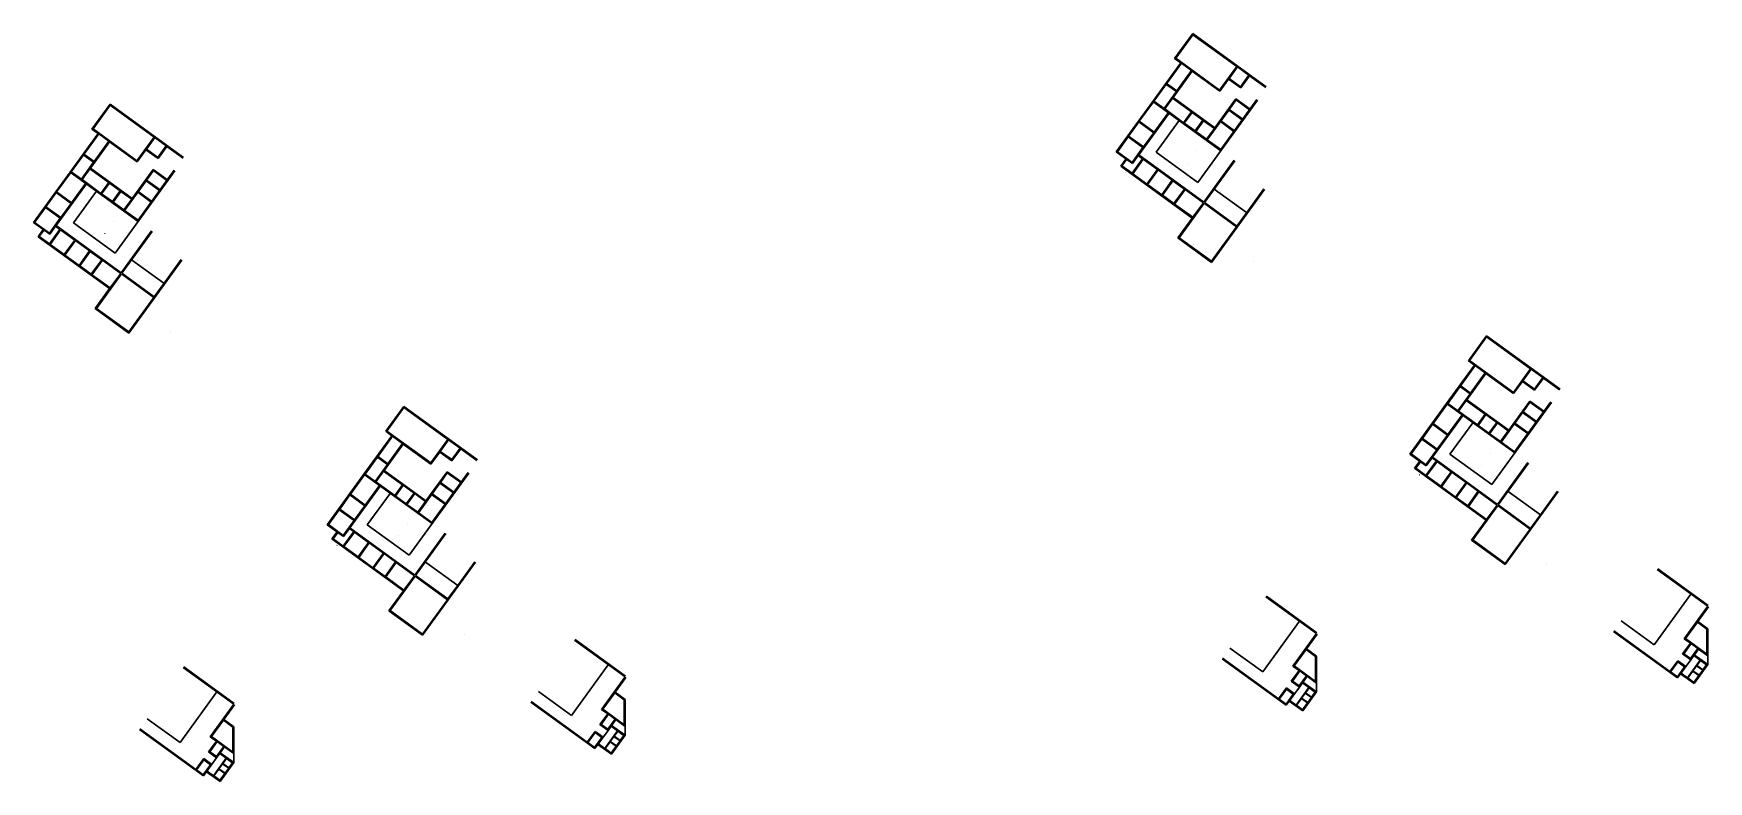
# Model space of a CAD drawing. Header units: metres. Extents: x 141303 to 146299, y 125960 to 127091.
# Drawn here: x 141302.6 to 141704.6, y 126612.8 to 126792.3 of the extents above; entities that cross this region are included whole.
import ezdxf

# ---------------------------------------------------------------- set-up
doc = ezdxf.new("R2010")
doc.units = ezdxf.units.M
doc.header["$MEASUREMENT"] = 0
doc.layers.add('NVMI_WALL', color=7, linetype='Continuous', lineweight=30)

msp = doc.modelspace()

# ---------------------------------------------------------------- linework, layer by layer
at = {"layer": 'NVMI_WALL'}
for p, q in [((141576.44933, 126786.27725), (141580.77761, 126792.25497)), ((141576.72844, 126786.32171), (141580.82231, 126791.97568)), ((141580.77761, 126792.25497), (141598.4433, 126779.46379)), ((141580.82231, 126791.97568), (141591.36051, 126784.3453)), ((141576.44933, 126786.27725), (141577.90571, 126785.21945)), ((141587.24699, 126778.68183), (141576.72844, 126786.32171)), ((141571.19618, 126775.98181), (141577.90571, 126785.21945)), ((141571.47571, 126776.02634), (141578.07134, 126785.10717)), ((141576.06569, 126776.90057), (141580.66046, 126783.22662)), ((141576.97262, 126778.48955), (141580.49864, 126783.34416)), ((141580.49864, 126783.34416), (141578.07134, 126785.10717)), ((141587.29127, 126778.40247), (141580.65665, 126783.22137)), ((141587.24699, 126778.68183), (141591.36051, 126784.3453)), ((141589.52418, 126781.47723), (141592.27832, 126779.48305)), ((141589.52442, 126781.47706), (141591.5225, 126784.228)), ((141591.5225, 126784.228), (141594.2764, 126782.23399)), ((141592.27832, 126779.48305), (141594.2764, 126782.23399)), ((141592.3226, 126779.20369), (141594.43839, 126782.1167)), ((141594.43839, 126782.1167), (141598.32601, 126779.3018)), ((141573.90562, 126774.26692), (141576.85509, 126778.32773)), ((141574.58961, 126779.97321), (141574.70714, 126780.13503)), ((141576.85509, 126778.32773), (141574.58961, 126779.97321)), ((141576.97262, 126778.48955), (141574.70714, 126780.13503)), ((141587.29127, 126778.40247), (141589.40689, 126781.31524)), ((141589.40689, 126781.31524), (141592.32278, 126779.20393)), ((141316.62676, 126769.33057), (141320.95505, 126775.30829)), ((141316.90588, 126769.37503), (141320.99975, 126775.029)), ((141320.95505, 126775.30829), (141338.62074, 126762.5171)), ((141320.99975, 126775.029), (141331.53795, 126767.39861)), ((141562.41805, 126763.85848), (141571.19618, 126775.98181)), ((141567.97543, 126771.19266), (141571.35817, 126775.86452)), ((141571.19618, 126775.98181), (141587.55756, 126764.13504)), ((141571.47571, 126776.02634), (141573.90562, 126774.26692)), ((141572.26659, 126775.20676), (141572.29488, 126775.24571)), ((141574.06761, 126774.14962), (141575.94816, 126776.73875)), ((141574.06761, 126774.14962), (141578.60344, 126770.86537)), ((141575.94816, 126776.73875), (141580.48399, 126773.45449)), ((141576.06545, 126776.90074), (141586.10931, 126769.62829)), ((141578.60344, 126770.86537), (141580.48416, 126773.45473)), ((141578.76543, 126770.74807), (141580.64598, 126773.3372)), ((141580.64598, 126773.3372), (141583.23788, 126771.46048)), ((141582.04435, 126756.54449), (141596.37245, 126776.27132)), ((141584.27323, 126766.76005), (141589.44473, 126773.88014)), ((141586.10931, 126769.62829), (141591.16328, 126776.58656)), ((141587.5131, 126764.41416), (141596.21063, 126776.38886)), ((141589.44473, 126773.88014), (141592.68461, 126771.53425)), ((141589.56226, 126774.04196), (141591.20774, 126776.30745)), ((141589.56226, 126774.04196), (141592.80214, 126771.69607)), ((141591.16328, 126776.58656), (141594.55102, 126774.13361)), ((141591.20774, 126776.30745), (141594.43373, 126773.97161)), ((141316.62676, 126769.33057), (141318.08314, 126768.27276)), ((141327.42443, 126761.73514), (141316.90588, 126769.37503)), ((141565.39494, 126767.6288), (141567.85813, 126771.03067)), ((141567.83862, 126763.15465), (141575.10018, 126773.15231)), ((141571.42847, 126768.43745), (141567.85813, 126771.03067)), ((141571.546, 126768.59927), (141567.97543, 126771.19266)), ((141571.546, 126768.59927), (141574.93836, 126773.26984)), ((141572.02893, 126763.81894), (141577.52748, 126771.3893)), ((141575.82849, 126772.62358), (141575.85492, 126772.65996)), ((141578.76543, 126770.74807), (141581.35734, 126768.87136)), ((141579.39432, 126770.04579), (141579.41496, 126770.07422)), ((141579.39432, 126770.04579), (141579.41496, 126770.07422)), ((141581.35734, 126768.87136), (141583.23806, 126771.46072)), ((141581.51933, 126768.75406), (141583.39988, 126771.34319)), ((141583.39988, 126771.34319), (141585.99178, 126769.46647)), ((141584.11123, 126766.87735), (141585.99178, 126769.46647)), ((141587.44689, 126771.12903), (141590.68653, 126768.7833)), ((141587.56418, 126771.29102), (141590.80406, 126768.94512)), ((141311.37362, 126759.03513), (141318.08314, 126768.27276)), ((141311.65315, 126759.07965), (141318.24878, 126768.16048)), ((141316.24313, 126759.95388), (141320.8379, 126766.27994)), ((141317.15006, 126761.54287), (141320.67608, 126766.39747)), ((141320.67608, 126766.39747), (141318.24878, 126768.16048)), ((141327.46871, 126761.45579), (141320.83409, 126766.27468)), ((141327.42443, 126761.73514), (141331.53795, 126767.39861)), ((141329.70186, 126764.53037), (141331.69994, 126767.28132)), ((141331.69994, 126767.28132), (141334.45384, 126765.28731)), ((141332.45576, 126762.53636), (141334.45384, 126765.28731)), ((141562.69716, 126763.90294), (141565.27765, 126767.4668)), ((141568.84272, 126764.87741), (141565.27765, 126767.4668)), ((141568.96025, 126765.03923), (141565.39494, 126767.6288)), ((141568.96025, 126765.03923), (141571.42847, 126768.43745)), ((141581.51933, 126768.75406), (141584.11123, 126766.87735)), ((141583.12018, 126767.34801), (141583.13683, 126767.37093)), ((141584.27323, 126766.76005), (141587.51334, 126764.41398)), ((141314.08305, 126757.32023), (141317.03253, 126761.38105)), ((141314.76705, 126763.02652), (141314.88458, 126763.18834)), ((141317.03253, 126761.38105), (141314.76705, 126763.02652)), ((141317.15006, 126761.54287), (141314.88458, 126763.18834)), ((141327.46871, 126761.45579), (141329.58433, 126764.36855)), ((141329.58433, 126764.36855), (141332.50022, 126762.25725)), ((141329.70162, 126764.53055), (141332.45576, 126762.53636)), ((141332.50004, 126762.25701), (141334.61583, 126765.17001)), ((141334.61583, 126765.17001), (141338.50345, 126762.35511)), ((141566.30125, 126761.03801), (141562.41805, 126763.85848)), ((141566.25697, 126761.31736), (141562.69716, 126763.90294)), ((141563.5334, 126760.46036), (141564.76396, 126762.15458)), ((141563.81276, 126760.50464), (141564.92578, 126762.03705)), ((141566.24006, 126758.74163), (141568.77292, 126762.22885)), ((141566.25697, 126761.31736), (141568.84272, 126764.87741)), ((141566.30125, 126761.03801), (141567.72109, 126762.99283)), ((141566.40188, 126758.6241), (141568.93474, 126762.11132)), ((141567.72109, 126762.99283), (141568.77292, 126762.22885)), ((141567.83862, 126763.15465), (141583.45426, 126751.81261)), ((141568.93474, 126762.11132), (141572.33296, 126759.64311)), ((141572.02893, 126763.81894), (141582.04435, 126756.54449)), ((141581.64288, 126764.10571), (141581.64695, 126764.10277)), ((141583.45426, 126751.81261), (141590.74272, 126761.84731)), ((141583.61608, 126751.69508), (141590.90454, 126761.72978)), ((141586.03607, 126765.23671), (141586.04959, 126765.25532)), ((141302.59549, 126746.91179), (141311.37362, 126759.03513)), ((141308.15287, 126754.24598), (141311.53561, 126758.91783)), ((141311.37362, 126759.03513), (141327.735, 126747.18836)), ((141311.65315, 126759.07965), (141314.08305, 126757.32023)), ((141312.44403, 126758.26008), (141312.47232, 126758.29903)), ((141314.24505, 126757.20294), (141316.12559, 126759.79206)), ((141316.12559, 126759.79206), (141320.66142, 126756.50781)), ((141316.24289, 126759.95405), (141326.28675, 126752.68161)), ((141322.22179, 126739.5978), (141336.54989, 126759.32464)), ((141326.28675, 126752.68161), (141331.34072, 126759.63988)), ((141327.69054, 126747.46747), (141336.38807, 126759.44217)), ((141329.7397, 126757.09528), (141331.38518, 126759.36076)), ((141331.34072, 126759.63988), (141334.72846, 126757.18692)), ((141331.38518, 126759.36076), (141334.61117, 126757.02493)), ((141563.5334, 126760.46036), (141580.68634, 126748.00175)), ((141563.81276, 126760.50464), (141566.24006, 126758.74163)), ((141564.73499, 126758.88158), (141564.77178, 126758.93223)), ((141566.40188, 126758.6241), (141569.8001, 126756.15588)), ((141569.8001, 126756.15588), (141572.33296, 126759.64311)), ((141569.96192, 126756.03835), (141572.49478, 126759.52557)), ((141572.49478, 126759.52557), (141575.893, 126757.05736)), ((141579.52726, 126761.19295), (141579.53565, 126761.18688)), ((141305.57238, 126750.68211), (141308.03557, 126754.08398)), ((141308.01606, 126746.20796), (141315.27762, 126756.20562)), ((141311.6059, 126751.49076), (141308.03557, 126754.08398)), ((141311.72344, 126751.65258), (141308.15287, 126754.24598)), ((141311.72344, 126751.65258), (141315.1158, 126756.32316)), ((141312.20637, 126746.87225), (141317.70492, 126754.44261)), ((141314.24505, 126757.20294), (141318.78088, 126753.91868)), ((141316.00593, 126755.6769), (141316.03236, 126755.71328)), ((141318.78088, 126753.91868), (141320.6616, 126756.50805)), ((141318.94287, 126753.80139), (141320.82342, 126756.39051)), ((141318.94287, 126753.80139), (141321.53477, 126751.92467)), ((141320.82342, 126756.39051), (141323.41532, 126754.5138)), ((141321.53477, 126751.92467), (141323.41549, 126754.51404)), ((141321.69677, 126751.80738), (141323.57731, 126754.3965)), ((141323.57731, 126754.3965), (141326.16922, 126752.51978)), ((141324.45066, 126749.81337), (141329.62217, 126756.93346)), ((141327.62433, 126754.18234), (141330.86397, 126751.83662)), ((141327.74162, 126754.34433), (141330.9815, 126751.99844)), ((141329.62217, 126756.93346), (141332.86205, 126754.58756)), ((141329.7397, 126757.09528), (141332.97958, 126754.74938)), ((141569.96192, 126756.03835), (141573.36015, 126753.57013)), ((141573.36015, 126753.57013), (141575.893, 126757.05736)), ((141573.52197, 126753.4526), (141576.05482, 126756.93982)), ((141573.52197, 126753.4526), (141576.27291, 126751.45452)), ((141576.05482, 126756.93982), (141578.80577, 126754.94174)), ((141576.27291, 126751.45452), (141578.80577, 126754.94174)), ((141576.43473, 126751.33699), (141578.96759, 126754.82421)), ((141578.96759, 126754.82421), (141583.33673, 126751.65079)), ((141585.3032, 126737.35562), (141598.01503, 126754.85719)), ((141585.96642, 126754.931), (141593.72724, 126749.29412)), ((141594.38661, 126750.20193), (141597.82737, 126754.99307)), ((141302.8746, 126746.95625), (141305.45509, 126750.52012)), ((141309.02016, 126747.93072), (141305.45509, 126750.52012)), ((141309.13769, 126748.09254), (141305.57238, 126750.68211)), ((141309.13769, 126748.09254), (141311.6059, 126751.49076)), ((141319.57176, 126753.09911), (141319.5924, 126753.12753)), ((141319.57176, 126753.09911), (141319.5924, 126753.12753)), ((141321.69677, 126751.80738), (141324.28867, 126749.93066)), ((141323.29762, 126750.40133), (141323.31426, 126750.42425)), ((141324.28867, 126749.93066), (141326.16922, 126752.51978)), ((141324.45066, 126749.81337), (141327.69078, 126747.4673)), ((141576.43473, 126751.33699), (141580.80387, 126748.16357)), ((141577.49809, 126743.27186), (141583.49855, 126751.53326)), ((141580.80387, 126748.16357), (141583.33673, 126751.65079)), ((141583.49855, 126751.53326), (141591.25938, 126745.89637)), ((141583.61608, 126751.69508), (141591.37691, 126746.05819)), ((141591.37691, 126746.05819), (141594.38661, 126750.20193)), ((141306.47869, 126744.09132), (141302.59549, 126746.91179)), ((141306.43441, 126744.37068), (141302.8746, 126746.95625)), ((141303.71084, 126743.51367), (141304.9414, 126745.2079)), ((141306.4175, 126741.79495), (141308.95036, 126745.28217)), ((141306.43441, 126744.37068), (141309.02016, 126747.93072)), ((141306.47869, 126744.09132), (141307.89853, 126746.04614)), ((141306.57932, 126741.67741), (141309.11218, 126745.16463)), ((141307.89853, 126746.04614), (141308.95036, 126745.28217)), ((141308.01606, 126746.20796), (141323.6317, 126734.86593)), ((141309.11218, 126745.16463), (141312.5104, 126742.69642)), ((141312.20637, 126746.87225), (141322.22179, 126739.5978)), ((141321.82032, 126747.15903), (141321.82439, 126747.15608)), ((141326.21351, 126748.29002), (141326.22703, 126748.30864)), ((141577.21874, 126743.22758), (141580.68634, 126748.00175)), ((141585.25892, 126737.63498), (141591.25938, 126745.89637)), ((141593.12353, 126748.49667), (141593.13957, 126748.48502)), ((141303.71084, 126743.51367), (141320.86378, 126731.05506)), ((141303.9902, 126743.55796), (141305.10322, 126745.09036)), ((141303.9902, 126743.55796), (141306.4175, 126741.79495)), ((141304.91242, 126741.93489), (141304.94922, 126741.98555)), ((141306.57932, 126741.67741), (141309.97754, 126739.2092)), ((141309.97754, 126739.2092), (141312.5104, 126742.69642)), ((141310.13936, 126739.09166), (141312.67222, 126742.57889)), ((141312.67222, 126742.57889), (141316.07044, 126740.11067)), ((141319.7047, 126744.24626), (141319.71308, 126744.24019)), ((141323.6317, 126734.86593), (141330.92016, 126744.90063)), ((141323.79352, 126734.74839), (141331.08198, 126744.78309)), ((141577.21874, 126743.22758), (141585.3032, 126737.35562)), ((141577.49809, 126743.27186), (141585.25892, 126737.63498)), ((141588.83641, 126742.57579), (141588.8437, 126742.57049)), ((141589.03798, 126742.83797), (141589.03028, 126742.84354)), ((141310.13936, 126739.09166), (141313.53758, 126736.62345)), ((141313.53758, 126736.62345), (141316.07044, 126740.11067)), ((141313.6994, 126736.50591), (141316.23226, 126739.99314)), ((141316.23226, 126739.99314), (141318.9832, 126737.99506)), ((141316.45035, 126734.50784), (141318.9832, 126737.99506)), ((141316.61217, 126734.3903), (141319.14502, 126737.87752)), ((141319.14502, 126737.87752), (141323.51417, 126734.70411)), ((141325.48064, 126720.40894), (141338.19247, 126737.91051)), ((141326.14385, 126737.98432), (141333.90468, 126732.34743)), ((141334.56405, 126733.25525), (141338.00481, 126738.04639)), ((141586.91163, 126739.91043), (141586.90826, 126739.91287)), ((141595.27511, 126737.55854), (141595.26182, 126737.56816)), ((141313.6994, 126736.50591), (141316.45035, 126734.50784)), ((141316.61217, 126734.3903), (141320.98131, 126731.21688)), ((141317.67553, 126726.32518), (141323.67599, 126734.58657)), ((141320.98131, 126731.21688), (141323.51417, 126734.70411)), ((141323.67599, 126734.58657), (141331.43681, 126728.94969)), ((141323.79352, 126734.74839), (141331.55435, 126729.11151)), ((141331.55435, 126729.11151), (141334.56405, 126733.25525)), ((141317.39617, 126726.28089), (141320.86378, 126731.05506)), ((141333.30097, 126731.54998), (141333.31701, 126731.53833)), ((141317.39617, 126726.28089), (141325.48064, 126720.40894)), ((141317.67553, 126726.32518), (141325.43636, 126720.68829)), ((141325.43636, 126720.68829), (141331.43681, 126728.94969)), ((141329.01385, 126725.62911), (141329.02114, 126725.62381)), ((141329.21542, 126725.89128), (141329.20772, 126725.89686)), ((141327.08907, 126722.96374), (141327.0857, 126722.96618)), ((141335.45255, 126720.61185), (141335.43926, 126720.62147)), ((141646.94933, 126713.77725), (141651.27761, 126719.75497)), ((141647.22844, 126713.82171), (141651.32231, 126719.47568)), ((141651.27761, 126719.75497), (141668.9433, 126706.96379)), ((141651.32231, 126719.47568), (141661.86051, 126711.8453)), ((141646.94933, 126713.77725), (141648.40571, 126712.71945)), ((141657.74699, 126706.18183), (141647.22844, 126713.82171)), ((141641.69618, 126703.48181), (141648.40571, 126712.71945)), ((141641.97571, 126703.52634), (141648.57134, 126712.60717)), ((141646.56569, 126704.40057), (141651.16046, 126710.72662)), ((141647.47262, 126705.98955), (141650.99864, 126710.84416)), ((141650.99864, 126710.84416), (141648.57134, 126712.60717)), ((141657.79127, 126705.90247), (141651.15665, 126710.72137)), ((141657.74699, 126706.18183), (141661.86051, 126711.8453)), ((141660.02442, 126708.97706), (141662.0225, 126711.728)), ((141662.0225, 126711.728), (141664.7764, 126709.73399)), ((141662.77832, 126706.98305), (141664.7764, 126709.73399)), ((141662.8226, 126706.70369), (141664.93839, 126709.6167)), ((141664.93839, 126709.6167), (141668.82601, 126706.8018)), ((141644.40562, 126701.76692), (141647.35509, 126705.82773)), ((141645.08961, 126707.47321), (141645.20714, 126707.63503)), ((141647.35509, 126705.82773), (141645.08961, 126707.47321)), ((141647.47262, 126705.98955), (141645.20714, 126707.63503)), ((141657.79127, 126705.90247), (141659.90689, 126708.81524)), ((141659.90689, 126708.81524), (141662.82278, 126706.70393)), ((141660.02418, 126708.97723), (141662.77832, 126706.98305)), ((141387.12676, 126696.83057), (141391.45505, 126702.80829)), ((141387.40588, 126696.87503), (141391.49975, 126702.529)), ((141391.45505, 126702.80829), (141409.12074, 126690.0171)), ((141391.49975, 126702.529), (141402.03795, 126694.89861)), ((141632.91805, 126691.35848), (141641.69618, 126703.48181)), ((141638.47543, 126698.69266), (141641.85817, 126703.36452)), ((141641.69618, 126703.48181), (141658.05756, 126691.63504)), ((141641.97571, 126703.52634), (141644.40562, 126701.76692)), ((141642.76659, 126702.70676), (141642.79488, 126702.74571)), ((141644.56761, 126701.64962), (141646.44816, 126704.23875)), ((141644.56761, 126701.64962), (141649.10344, 126698.36537)), ((141646.44816, 126704.23875), (141650.98399, 126700.95449)), ((141646.56545, 126704.40074), (141656.60931, 126697.12829)), ((141649.10344, 126698.36537), (141650.98416, 126700.95473)), ((141652.54435, 126684.04449), (141666.87245, 126703.77132)), ((141654.77323, 126694.26005), (141659.94473, 126701.38014)), ((141656.60931, 126697.12829), (141661.66328, 126704.08656)), ((141658.0131, 126691.91416), (141666.71063, 126703.88886)), ((141659.94473, 126701.38014), (141663.18461, 126699.03425)), ((141660.06226, 126701.54196), (141661.70774, 126703.80745)), ((141660.06226, 126701.54196), (141663.30214, 126699.19607)), ((141661.66328, 126704.08656), (141665.05102, 126701.63361)), ((141661.70774, 126703.80745), (141664.93373, 126701.47161)), ((141635.89494, 126695.1288), (141638.35813, 126698.53067)), ((141638.33862, 126690.65465), (141645.60018, 126700.65231)), ((141641.92847, 126695.93745), (141638.35813, 126698.53067)), ((141642.046, 126696.09927), (141638.47543, 126698.69266)), ((141642.046, 126696.09927), (141645.43836, 126700.76984)), ((141642.52893, 126691.31894), (141648.02748, 126698.8893)), ((141646.32849, 126700.12358), (141646.35492, 126700.15996)), ((141649.26543, 126698.24807), (141651.14598, 126700.8372)), ((141649.26543, 126698.24807), (141651.85734, 126696.37136)), ((141649.89432, 126697.54579), (141649.91496, 126697.57422)), ((141649.89432, 126697.54579), (141649.91496, 126697.57422)), ((141651.14598, 126700.8372), (141653.73788, 126698.96048)), ((141651.85734, 126696.37136), (141653.73806, 126698.96072)), ((141652.01933, 126696.25406), (141653.89988, 126698.84319)), ((141653.89988, 126698.84319), (141656.49178, 126696.96647)), ((141654.61123, 126694.37735), (141656.49178, 126696.96647)), ((141657.94689, 126698.62903), (141661.18653, 126696.2833)), ((141658.06418, 126698.79102), (141661.30406, 126696.44512)), ((141381.87362, 126686.53513), (141388.58314, 126695.77276)), ((141382.15315, 126686.57965), (141388.74878, 126695.66048)), ((141386.74313, 126687.45388), (141391.3379, 126693.77994)), ((141387.12676, 126696.83057), (141388.58314, 126695.77276)), ((141397.92443, 126689.23514), (141387.40588, 126696.87503)), ((141387.65006, 126689.04287), (141391.17608, 126693.89747)), ((141391.17608, 126693.89747), (141388.74878, 126695.66048)), ((141397.96871, 126688.95579), (141391.33409, 126693.77468)), ((141397.92443, 126689.23514), (141402.03795, 126694.89861)), ((141400.20186, 126692.03037), (141402.19994, 126694.78132)), ((141402.19994, 126694.78132), (141404.95384, 126692.78731)), ((141633.19716, 126691.40294), (141635.77765, 126694.9668)), ((141639.34272, 126692.37741), (141635.77765, 126694.9668)), ((141639.46025, 126692.53923), (141635.89494, 126695.1288)), ((141639.46025, 126692.53923), (141641.92847, 126695.93745)), ((141652.01933, 126696.25406), (141654.61123, 126694.37735)), ((141653.62018, 126694.84801), (141653.63683, 126694.87093)), ((141654.77323, 126694.26005), (141658.01334, 126691.91398)), ((141385.26705, 126690.52652), (141385.38458, 126690.68834)), ((141387.53253, 126688.88105), (141385.26705, 126690.52652)), ((141387.65006, 126689.04287), (141385.38458, 126690.68834)), ((141397.96871, 126688.95579), (141400.08433, 126691.86855)), ((141400.08433, 126691.86855), (141403.00022, 126689.75725)), ((141400.20162, 126692.03055), (141402.95576, 126690.03636)), ((141402.95576, 126690.03636), (141404.95384, 126692.78731)), ((141403.00004, 126689.75701), (141405.11583, 126692.67001)), ((141405.11583, 126692.67001), (141409.00345, 126689.85511)), ((141636.80125, 126688.53801), (141632.91805, 126691.35848)), ((141636.75697, 126688.81736), (141633.19716, 126691.40294)), ((141634.0334, 126687.96036), (141635.26396, 126689.65458)), ((141634.31276, 126688.00464), (141635.42578, 126689.53705)), ((141636.74006, 126686.24163), (141639.27292, 126689.72885)), ((141636.75697, 126688.81736), (141639.34272, 126692.37741)), ((141636.80125, 126688.53801), (141638.22109, 126690.49283)), ((141636.90188, 126686.1241), (141639.43474, 126689.61132)), ((141638.22109, 126690.49283), (141639.27292, 126689.72885)), ((141638.33862, 126690.65465), (141653.95426, 126679.31261)), ((141639.43474, 126689.61132), (141642.83296, 126687.14311)), ((141642.52893, 126691.31894), (141652.54435, 126684.04449)), ((141652.14288, 126691.60571), (141652.14695, 126691.60277)), ((141653.95426, 126679.31261), (141661.24272, 126689.34731)), ((141654.11608, 126679.19508), (141661.40454, 126689.22978)), ((141656.53607, 126692.73671), (141656.54959, 126692.75532)), ((141373.09549, 126674.41179), (141381.87362, 126686.53513)), ((141378.65287, 126681.74598), (141382.03561, 126686.41783)), ((141381.87362, 126686.53513), (141398.235, 126674.68836)), ((141382.15315, 126686.57965), (141384.58305, 126684.82023)), ((141382.94403, 126685.76008), (141382.97232, 126685.79903)), ((141384.58305, 126684.82023), (141387.53253, 126688.88105)), ((141384.74505, 126684.70294), (141386.62559, 126687.29206)), ((141386.62559, 126687.29206), (141391.16142, 126684.00781)), ((141386.74289, 126687.45405), (141396.78675, 126680.18161)), ((141392.72179, 126667.0978), (141407.04989, 126686.82464)), ((141396.78675, 126680.18161), (141401.84072, 126687.13988)), ((141398.19054, 126674.96747), (141406.88807, 126686.94217)), ((141400.2397, 126684.59528), (141401.88518, 126686.86076)), ((141401.84072, 126687.13988), (141405.22846, 126684.68692)), ((141401.88518, 126686.86076), (141405.11117, 126684.52493)), ((141634.0334, 126687.96036), (141651.18634, 126675.50175)), ((141634.31276, 126688.00464), (141636.74006, 126686.24163)), ((141635.23499, 126686.38158), (141635.27178, 126686.43223)), ((141636.90188, 126686.1241), (141640.3001, 126683.65588)), ((141640.3001, 126683.65588), (141642.83296, 126687.14311)), ((141640.46192, 126683.53835), (141642.99478, 126687.02557)), ((141642.99478, 126687.02557), (141646.393, 126684.55736)), ((141650.02726, 126688.69295), (141650.03565, 126688.68688)), ((141376.07238, 126678.18211), (141378.53557, 126681.58398)), ((141378.51606, 126673.70796), (141385.77762, 126683.70562)), ((141382.1059, 126678.99076), (141378.53557, 126681.58398)), ((141382.22344, 126679.15258), (141378.65287, 126681.74598)), ((141382.22344, 126679.15258), (141385.6158, 126683.82316)), ((141382.70637, 126674.37225), (141388.20492, 126681.94261)), ((141384.74505, 126684.70294), (141389.28088, 126681.41868)), ((141386.50593, 126683.1769), (141386.53236, 126683.21328)), ((141389.28088, 126681.41868), (141391.1616, 126684.00805)), ((141389.44287, 126681.30139), (141391.32342, 126683.89051)), ((141389.44287, 126681.30139), (141392.03477, 126679.42467)), ((141391.32342, 126683.89051), (141393.91532, 126682.0138)), ((141392.03477, 126679.42467), (141393.91549, 126682.01404)), ((141392.19677, 126679.30738), (141394.07731, 126681.8965)), ((141394.07731, 126681.8965), (141396.66922, 126680.01978)), ((141394.95066, 126677.31337), (141400.12217, 126684.43346)), ((141398.12433, 126681.68234), (141401.36397, 126679.33662)), ((141398.24162, 126681.84433), (141401.4815, 126679.49844)), ((141400.12217, 126684.43346), (141403.36205, 126682.08756)), ((141400.2397, 126684.59528), (141403.47958, 126682.24938)), ((141640.46192, 126683.53835), (141643.86015, 126681.07013)), ((141643.86015, 126681.07013), (141646.393, 126684.55736)), ((141644.02197, 126680.9526), (141646.55482, 126684.43982)), ((141644.02197, 126680.9526), (141646.77291, 126678.95452)), ((141646.55482, 126684.43982), (141649.30577, 126682.44174)), ((141646.77291, 126678.95452), (141649.30577, 126682.44174)), ((141646.93473, 126678.83699), (141649.46759, 126682.32421)), ((141649.46759, 126682.32421), (141653.83673, 126679.15079)), ((141655.8032, 126664.85562), (141668.51503, 126682.35719)), ((141656.46642, 126682.431), (141664.22724, 126676.79412)), ((141664.88661, 126677.70193), (141668.32737, 126682.49307)), ((141373.3746, 126674.45625), (141375.95509, 126678.02012)), ((141379.52016, 126675.43072), (141375.95509, 126678.02012)), ((141379.63769, 126675.59254), (141376.07238, 126678.18211)), ((141379.63769, 126675.59254), (141382.1059, 126678.99076)), ((141390.07176, 126680.59911), (141390.0924, 126680.62753)), ((141390.07176, 126680.59911), (141390.0924, 126680.62753)), ((141392.19677, 126679.30738), (141394.78867, 126677.43066)), ((141393.79762, 126677.90133), (141393.81426, 126677.92425)), ((141394.78867, 126677.43066), (141396.66922, 126680.01978)), ((141394.95066, 126677.31337), (141398.19078, 126674.9673)), ((141646.93473, 126678.83699), (141651.30387, 126675.66357)), ((141647.99809, 126670.77186), (141653.99855, 126679.03326)), ((141651.30387, 126675.66357), (141653.83673, 126679.15079)), ((141653.99855, 126679.03326), (141661.75938, 126673.39637)), ((141654.11608, 126679.19508), (141661.87691, 126673.55819)), ((141661.87691, 126673.55819), (141664.88661, 126677.70193)), ((141376.97869, 126671.59132), (141373.09549, 126674.41179)), ((141376.93441, 126671.87068), (141373.3746, 126674.45625)), ((141376.93441, 126671.87068), (141379.52016, 126675.43072)), ((141376.97869, 126671.59132), (141378.39853, 126673.54614)), ((141378.39853, 126673.54614), (141379.45036, 126672.78217)), ((141378.51606, 126673.70796), (141394.1317, 126662.36593)), ((141382.70637, 126674.37225), (141392.72179, 126667.0978)), ((141392.32032, 126674.65903), (141392.32439, 126674.65608)), ((141396.71351, 126675.79002), (141396.72703, 126675.80864)), ((141647.71874, 126670.72758), (141651.18634, 126675.50175)), ((141655.75892, 126665.13498), (141661.75938, 126673.39637)), ((141663.62353, 126675.99667), (141663.63957, 126675.98502)), ((141374.21084, 126671.01367), (141375.4414, 126672.7079)), ((141374.21084, 126671.01367), (141391.36378, 126658.55506)), ((141374.4902, 126671.05796), (141375.60322, 126672.59036)), ((141374.4902, 126671.05796), (141376.9175, 126669.29495)), ((141375.41242, 126669.43489), (141375.44922, 126669.48555)), ((141376.9175, 126669.29495), (141379.45036, 126672.78217)), ((141377.07932, 126669.17741), (141379.61218, 126672.66463)), ((141377.07932, 126669.17741), (141380.47754, 126666.7092)), ((141379.61218, 126672.66463), (141383.0104, 126670.19642)), ((141380.47754, 126666.7092), (141383.0104, 126670.19642)), ((141380.63936, 126666.59166), (141383.17222, 126670.07889)), ((141383.17222, 126670.07889), (141386.57044, 126667.61067)), ((141390.2047, 126671.74626), (141390.21308, 126671.74019)), ((141394.1317, 126662.36593), (141401.42016, 126672.40063)), ((141394.29352, 126662.24839), (141401.58198, 126672.28309)), ((141647.71874, 126670.72758), (141655.8032, 126664.85562)), ((141647.99809, 126670.77186), (141655.75892, 126665.13498)), ((141659.33641, 126670.07579), (141659.3437, 126670.07049)), ((141659.53798, 126670.33797), (141659.53028, 126670.34354)), ((141380.63936, 126666.59166), (141384.03758, 126664.12345)), ((141384.03758, 126664.12345), (141386.57044, 126667.61067)), ((141384.1994, 126664.00591), (141386.73226, 126667.49314)), ((141386.73226, 126667.49314), (141389.4832, 126665.49506)), ((141386.95035, 126662.00784), (141389.4832, 126665.49506)), ((141387.11217, 126661.8903), (141389.64502, 126665.37752)), ((141389.64502, 126665.37752), (141394.01417, 126662.20411)), ((141395.98064, 126647.90894), (141408.69247, 126665.41051)), ((141396.64385, 126665.48432), (141404.40468, 126659.84743)), ((141405.06405, 126660.75525), (141408.50481, 126665.54639)), ((141657.41163, 126667.41043), (141657.40826, 126667.41287)), ((141665.77511, 126665.05854), (141665.76182, 126665.06816)), ((141384.1994, 126664.00591), (141386.95035, 126662.00784)), ((141387.11217, 126661.8903), (141391.48131, 126658.71688)), ((141388.17553, 126653.82518), (141394.17599, 126662.08657)), ((141391.48131, 126658.71688), (141394.01417, 126662.20411)), ((141394.17599, 126662.08657), (141401.93681, 126656.44969)), ((141394.29352, 126662.24839), (141402.05435, 126656.61151)), ((141402.05435, 126656.61151), (141405.06405, 126660.75525)), ((141704.40348, 126654.86746), (141692.25395, 126663.66456)), ((141704.52078, 126655.02945), (141692.37125, 126663.82655)), ((141387.89617, 126653.78089), (141391.36378, 126658.55506)), ((141403.80097, 126659.04998), (141403.81701, 126659.03833)), ((141610.48982, 126648.32288), (141598.34029, 126657.11998)), ((141610.60711, 126648.48487), (141598.45758, 126657.28197)), ((141691.55654, 126645.6503), (141700.35364, 126657.79983)), ((141387.89617, 126653.78089), (141395.98064, 126647.90894)), ((141388.17553, 126653.82518), (141395.93636, 126648.18829)), ((141395.93636, 126648.18829), (141401.93681, 126656.44969)), ((141399.51385, 126653.12911), (141399.52114, 126653.12381)), ((141399.71542, 126653.39128), (141399.70772, 126653.39686)), ((141698.76263, 126647.07697), (141704.40348, 126654.86746)), ((141702.02138, 126651.23656), (141704.56548, 126654.75017)), ((141397.58907, 126650.46374), (141397.5857, 126650.46618)), ((141597.64288, 126639.10571), (141606.43997, 126651.25524)), ((141697.13154, 126637.66284), (141681.74984, 126648.80026)), ((141695.30491, 126639.23237), (141681.86713, 126648.96225)), ((141691.55654, 126645.6503), (141683.62655, 126651.39216)), ((141699.04192, 126647.12167), (141701.90407, 126651.07454)), ((141704.1884, 126649.35773), (141701.90407, 126651.07454)), ((141704.3884, 126649.4576), (141702.02138, 126651.23656)), ((141704.1884, 126643.39526), (141704.1884, 126649.35773)), ((141704.3884, 126640.86475), (141704.3884, 126649.4576)), ((141405.95255, 126648.11185), (141405.93926, 126648.12147)), ((141444.58092, 126637.92077), (141432.43139, 126646.71787)), ((141444.69822, 126638.08277), (141432.54869, 126646.87987)), ((141597.64288, 126639.10571), (141589.71289, 126644.84757)), ((141604.84897, 126640.53239), (141610.48982, 126648.32288)), ((141608.10772, 126644.69198), (141610.65181, 126648.20558)), ((141610.47474, 126642.91302), (141608.10772, 126644.69198)), ((141698.34386, 126643.42942), (141700.22057, 126646.02132)), ((141698.62315, 126643.47412), (141700.38257, 126645.90402)), ((141700.22057, 126646.02132), (141698.76263, 126647.07697)), ((141704.1884, 126643.39526), (141699.04192, 126647.12167)), ((141700.24309, 126642.30117), (141702.00251, 126644.73108)), ((141702.00251, 126644.73108), (141700.38257, 126645.90402)), ((141431.73398, 126628.70361), (141440.53108, 126640.85314)), ((141603.21787, 126631.11826), (141587.83617, 126642.25567)), ((141601.39124, 126632.68779), (141587.95347, 126642.41767)), ((141605.12825, 126640.57709), (141607.9904, 126644.52996)), ((141610.27474, 126642.81315), (141607.9904, 126644.52996)), ((141610.27474, 126636.85068), (141610.27474, 126642.81315)), ((141610.47474, 126634.32017), (141610.47474, 126642.91302)), ((141695.30491, 126639.23237), (141697.17091, 126641.80948)), ((141695.4669, 126639.11508), (141697.21561, 126641.53019)), ((141697.13154, 126637.66284), (141700.28779, 126642.02188)), ((141699.11484, 126640.40195), (141697.17091, 126641.80948)), ((141698.83555, 126640.35725), (141697.21561, 126641.53019)), ((141700.28779, 126642.02188), (141698.34386, 126643.42942)), ((141700.24309, 126642.30117), (141698.62315, 126643.47412)), ((141699.52051, 126637.72251), (141702.57017, 126641.93435)), ((141700.28779, 126642.02188), (141702.1645, 126644.61378)), ((141702.57017, 126641.93435), (141701.03123, 126643.04865)), ((141701.10415, 126636.32892), (141704.3884, 126640.86475)), ((141704.3884, 126640.86475), (141701.14853, 126643.21064)), ((141701.77146, 126640.66075), (141702.65117, 126641.8757)), ((141703.2294, 126639.6051), (141701.77146, 126640.66075)), ((141704.3884, 126643.00352), (141702.1645, 126644.61378)), ((141704.10911, 126640.82005), (141702.65117, 126641.8757)), ((141703.2294, 126639.6051), (141704.10911, 126640.82005)), ((141350.66726, 126631.37619), (141338.51773, 126640.17329)), ((141350.78455, 126631.53819), (141338.63502, 126640.33528)), ((141438.94007, 126630.13028), (141444.58092, 126637.92077)), ((141442.19882, 126634.28987), (141444.74292, 126637.80348)), ((141604.4302, 126636.88484), (141606.30691, 126639.47674)), ((141606.37412, 126635.4773), (141604.4302, 126636.88484)), ((141604.70948, 126636.92954), (141606.4689, 126639.35944)), ((141606.32942, 126635.75659), (141604.70948, 126636.92954)), ((141606.30691, 126639.47674), (141604.84897, 126640.53239)), ((141610.27474, 126636.85068), (141605.12825, 126640.57709)), ((141606.32942, 126635.75659), (141608.08884, 126638.1865)), ((141606.37412, 126635.4773), (141608.25083, 126638.0692)), ((141608.08884, 126638.1865), (141606.4689, 126639.35944)), ((141610.47474, 126634.32017), (141607.23486, 126636.66606)), ((141610.47474, 126636.45894), (141608.25083, 126638.0692)), ((141697.08684, 126637.94213), (141695.4669, 126639.11508)), ((141697.08684, 126637.94213), (141698.83555, 126640.35725)), ((141701.10415, 126636.32892), (141697.86428, 126638.67482)), ((141699.52051, 126637.72251), (141697.98157, 126638.83681)), ((141699.60151, 126637.66386), (141700.77446, 126639.2838)), ((141701.05945, 126636.60821), (141699.60151, 126637.66386)), ((141702.2324, 126638.22815), (141700.77446, 126639.2838)), ((141700.8331, 126639.3648), (141701.71281, 126640.57975)), ((141702.29105, 126638.30915), (141700.8331, 126639.3648)), ((141701.05945, 126636.60821), (141702.2324, 126638.22815)), ((141703.17076, 126639.5241), (141701.71281, 126640.57975)), ((141702.29105, 126638.30915), (141703.17076, 126639.5241)), ((141337.82032, 126622.15903), (141346.61741, 126634.30856)), ((141431.73398, 126628.70361), (141423.80399, 126634.44547)), ((141439.21936, 126630.17498), (141442.08151, 126634.12785)), ((141444.36584, 126632.41104), (141442.08151, 126634.12785)), ((141444.56584, 126632.51092), (141442.19882, 126634.28987)), ((141601.39124, 126632.68779), (141603.25725, 126635.2649)), ((141601.55324, 126632.5705), (141603.30195, 126634.98561)), ((141603.17318, 126631.39755), (141604.92189, 126633.81267)), ((141603.21787, 126631.11826), (141606.37412, 126635.4773)), ((141605.20117, 126633.85736), (141603.25725, 126635.2649)), ((141604.92189, 126633.81267), (141603.30195, 126634.98561)), ((141605.60685, 126631.17793), (141608.65651, 126635.38977)), ((141605.68785, 126631.11928), (141606.86079, 126632.73922)), ((141608.31874, 126631.68357), (141606.86079, 126632.73922)), ((141606.91944, 126632.82022), (141607.79915, 126634.03517)), ((141608.37738, 126631.76456), (141606.91944, 126632.82022)), ((141608.65651, 126635.38977), (141607.11757, 126636.50407)), ((141607.19049, 126629.78434), (141610.47474, 126634.32017)), ((141609.25709, 126632.97952), (141607.79915, 126634.03517)), ((141607.8578, 126634.11617), (141608.73751, 126635.33112)), ((141609.31574, 126633.06051), (141607.8578, 126634.11617)), ((141608.37738, 126631.76456), (141609.25709, 126632.97952)), ((141610.19545, 126634.27547), (141608.73751, 126635.33112)), ((141609.31574, 126633.06051), (141610.19545, 126634.27547)), ((141345.0264, 126623.5857), (141350.66726, 126631.37619)), ((141348.28516, 126627.74529), (141350.82925, 126631.2589)), ((141437.30898, 126620.71616), (141421.92728, 126631.85357)), ((141435.48235, 126622.28569), (141422.04457, 126632.01556)), ((141438.5213, 126626.48273), (141440.39801, 126629.07463)), ((141438.80059, 126626.52743), (141440.56001, 126628.95734)), ((141440.39801, 126629.07463), (141438.94007, 126630.13028)), ((141444.36584, 126626.44858), (141439.21936, 126630.17498)), ((141442.17994, 126627.78439), (141440.56001, 126628.95734)), ((141444.36584, 126626.44858), (141444.36584, 126632.41104)), ((141444.56584, 126623.91806), (141444.56584, 126632.51092)), ((141603.17318, 126631.39755), (141601.55324, 126632.5705)), ((141607.19049, 126629.78434), (141603.95061, 126632.13023)), ((141605.60685, 126631.17793), (141604.06791, 126632.29223)), ((141607.14579, 126630.06363), (141605.68785, 126631.11928)), ((141607.14579, 126630.06363), (141608.31874, 126631.68357)), ((141343.39531, 126614.17158), (141328.01361, 126625.30899)), ((141341.56868, 126615.7411), (141328.13091, 126625.47098)), ((141337.82032, 126622.15903), (141329.89032, 126627.90089)), ((141345.30569, 126623.6304), (141348.16784, 126627.58327)), ((141350.45218, 126625.86646), (141348.16784, 126627.58327)), ((141350.65218, 126625.96633), (141348.28516, 126627.74529)), ((141350.45218, 126619.90399), (141350.45218, 126625.86646)), ((141350.65218, 126617.37348), (141350.65218, 126625.96633)), ((141435.48235, 126622.28569), (141437.34835, 126624.8628)), ((141435.64434, 126622.16839), (141437.39305, 126624.58351)), ((141437.30898, 126620.71616), (141440.46522, 126625.0752)), ((141439.29228, 126623.45526), (141437.34835, 126624.8628)), ((141439.01299, 126623.41056), (141437.39305, 126624.58351)), ((141440.46522, 126625.0752), (141438.5213, 126626.48273)), ((141440.42053, 126625.35449), (141438.80059, 126626.52743)), ((141439.69795, 126620.77583), (141442.74761, 126624.98766)), ((141440.42053, 126625.35449), (141442.17994, 126627.78439)), ((141440.46522, 126625.0752), (141442.34194, 126627.6671)), ((141442.74761, 126624.98766), (141441.20867, 126626.10196)), ((141444.56584, 126623.91806), (141441.32597, 126626.26396)), ((141441.9489, 126623.71406), (141442.82861, 126624.92902)), ((141444.56584, 126626.05684), (141442.34194, 126627.6671)), ((141444.28655, 126623.87336), (141442.82861, 126624.92902)), ((141344.60763, 126619.93815), (141346.48435, 126622.53005)), ((141344.88692, 126619.98285), (141346.64634, 126622.41276)), ((141346.48435, 126622.53005), (141345.0264, 126623.5857)), ((141350.45218, 126619.90399), (141345.30569, 126623.6304)), ((141346.50686, 126618.8099), (141348.26628, 126621.23981)), ((141346.55156, 126618.53062), (141348.42827, 126621.12252)), ((141348.26628, 126621.23981), (141346.64634, 126622.41276)), ((141350.65218, 126619.51226), (141348.42827, 126621.12252)), ((141437.26428, 126620.99545), (141435.64434, 126622.16839)), ((141437.26428, 126620.99545), (141439.01299, 126623.41056)), ((141441.28159, 126619.38224), (141438.04172, 126621.72813)), ((141439.69795, 126620.77583), (141438.15901, 126621.89012)), ((141439.77895, 126620.71718), (141440.9519, 126622.33712)), ((141441.23689, 126619.66153), (141439.77895, 126620.71718)), ((141442.40984, 126621.28146), (141440.9519, 126622.33712)), ((141441.01054, 126622.41811), (141441.89025, 126623.63307)), ((141442.46849, 126621.36246), (141441.01054, 126622.41811)), ((141441.23689, 126619.66153), (141442.40984, 126621.28146)), ((141441.28159, 126619.38224), (141444.56584, 126623.91806)), ((141443.3482, 126622.57741), (141441.89025, 126623.63307)), ((141443.40684, 126622.65841), (141441.9489, 126623.71406)), ((141442.46849, 126621.36246), (141443.3482, 126622.57741)), ((141443.40684, 126622.65841), (141444.28655, 126623.87336)), ((141341.56868, 126615.7411), (141343.43469, 126618.31821)), ((141341.73068, 126615.62381), (141343.47939, 126618.03893)), ((141343.35061, 126614.45086), (141345.09932, 126616.86598)), ((141343.39531, 126614.17158), (141346.55156, 126618.53062)), ((141345.37861, 126616.91068), (141343.43469, 126618.31821)), ((141345.09932, 126616.86598), (141343.47939, 126618.03893)), ((141346.55156, 126618.53062), (141344.60763, 126619.93815)), ((141346.50686, 126618.8099), (141344.88692, 126619.98285)), ((141345.78429, 126614.23124), (141348.83395, 126618.44308)), ((141347.09688, 126615.87353), (141347.97659, 126617.08848)), ((141348.83395, 126618.44308), (141347.29501, 126619.55738)), ((141347.36793, 126612.83766), (141350.65218, 126617.37348)), ((141350.65218, 126617.37348), (141347.4123, 126619.71937)), ((141349.43453, 126616.03283), (141347.97659, 126617.08848)), ((141348.03523, 126617.16948), (141348.91494, 126618.38443)), ((141349.49318, 126616.11383), (141348.03523, 126617.16948)), ((141350.37289, 126617.32878), (141348.91494, 126618.38443)), ((141349.49318, 126616.11383), (141350.37289, 126617.32878)), ((141343.35061, 126614.45086), (141341.73068, 126615.62381)), ((141347.36793, 126612.83766), (141344.12805, 126615.18355)), ((141345.78429, 126614.23124), (141344.24535, 126615.34554)), ((141345.86528, 126614.1726), (141347.03823, 126615.79253)), ((141347.32323, 126613.11694), (141345.86528, 126614.1726)), ((141348.49617, 126614.73688), (141347.03823, 126615.79253)), ((141348.55482, 126614.81788), (141347.09688, 126615.87353)), ((141347.32323, 126613.11694), (141348.49617, 126614.73688)), ((141348.55482, 126614.81788), (141349.43453, 126616.03283))]:
    msp.add_line(p, q, dxfattribs=at)

doc.saveas('drawing.dxf')
